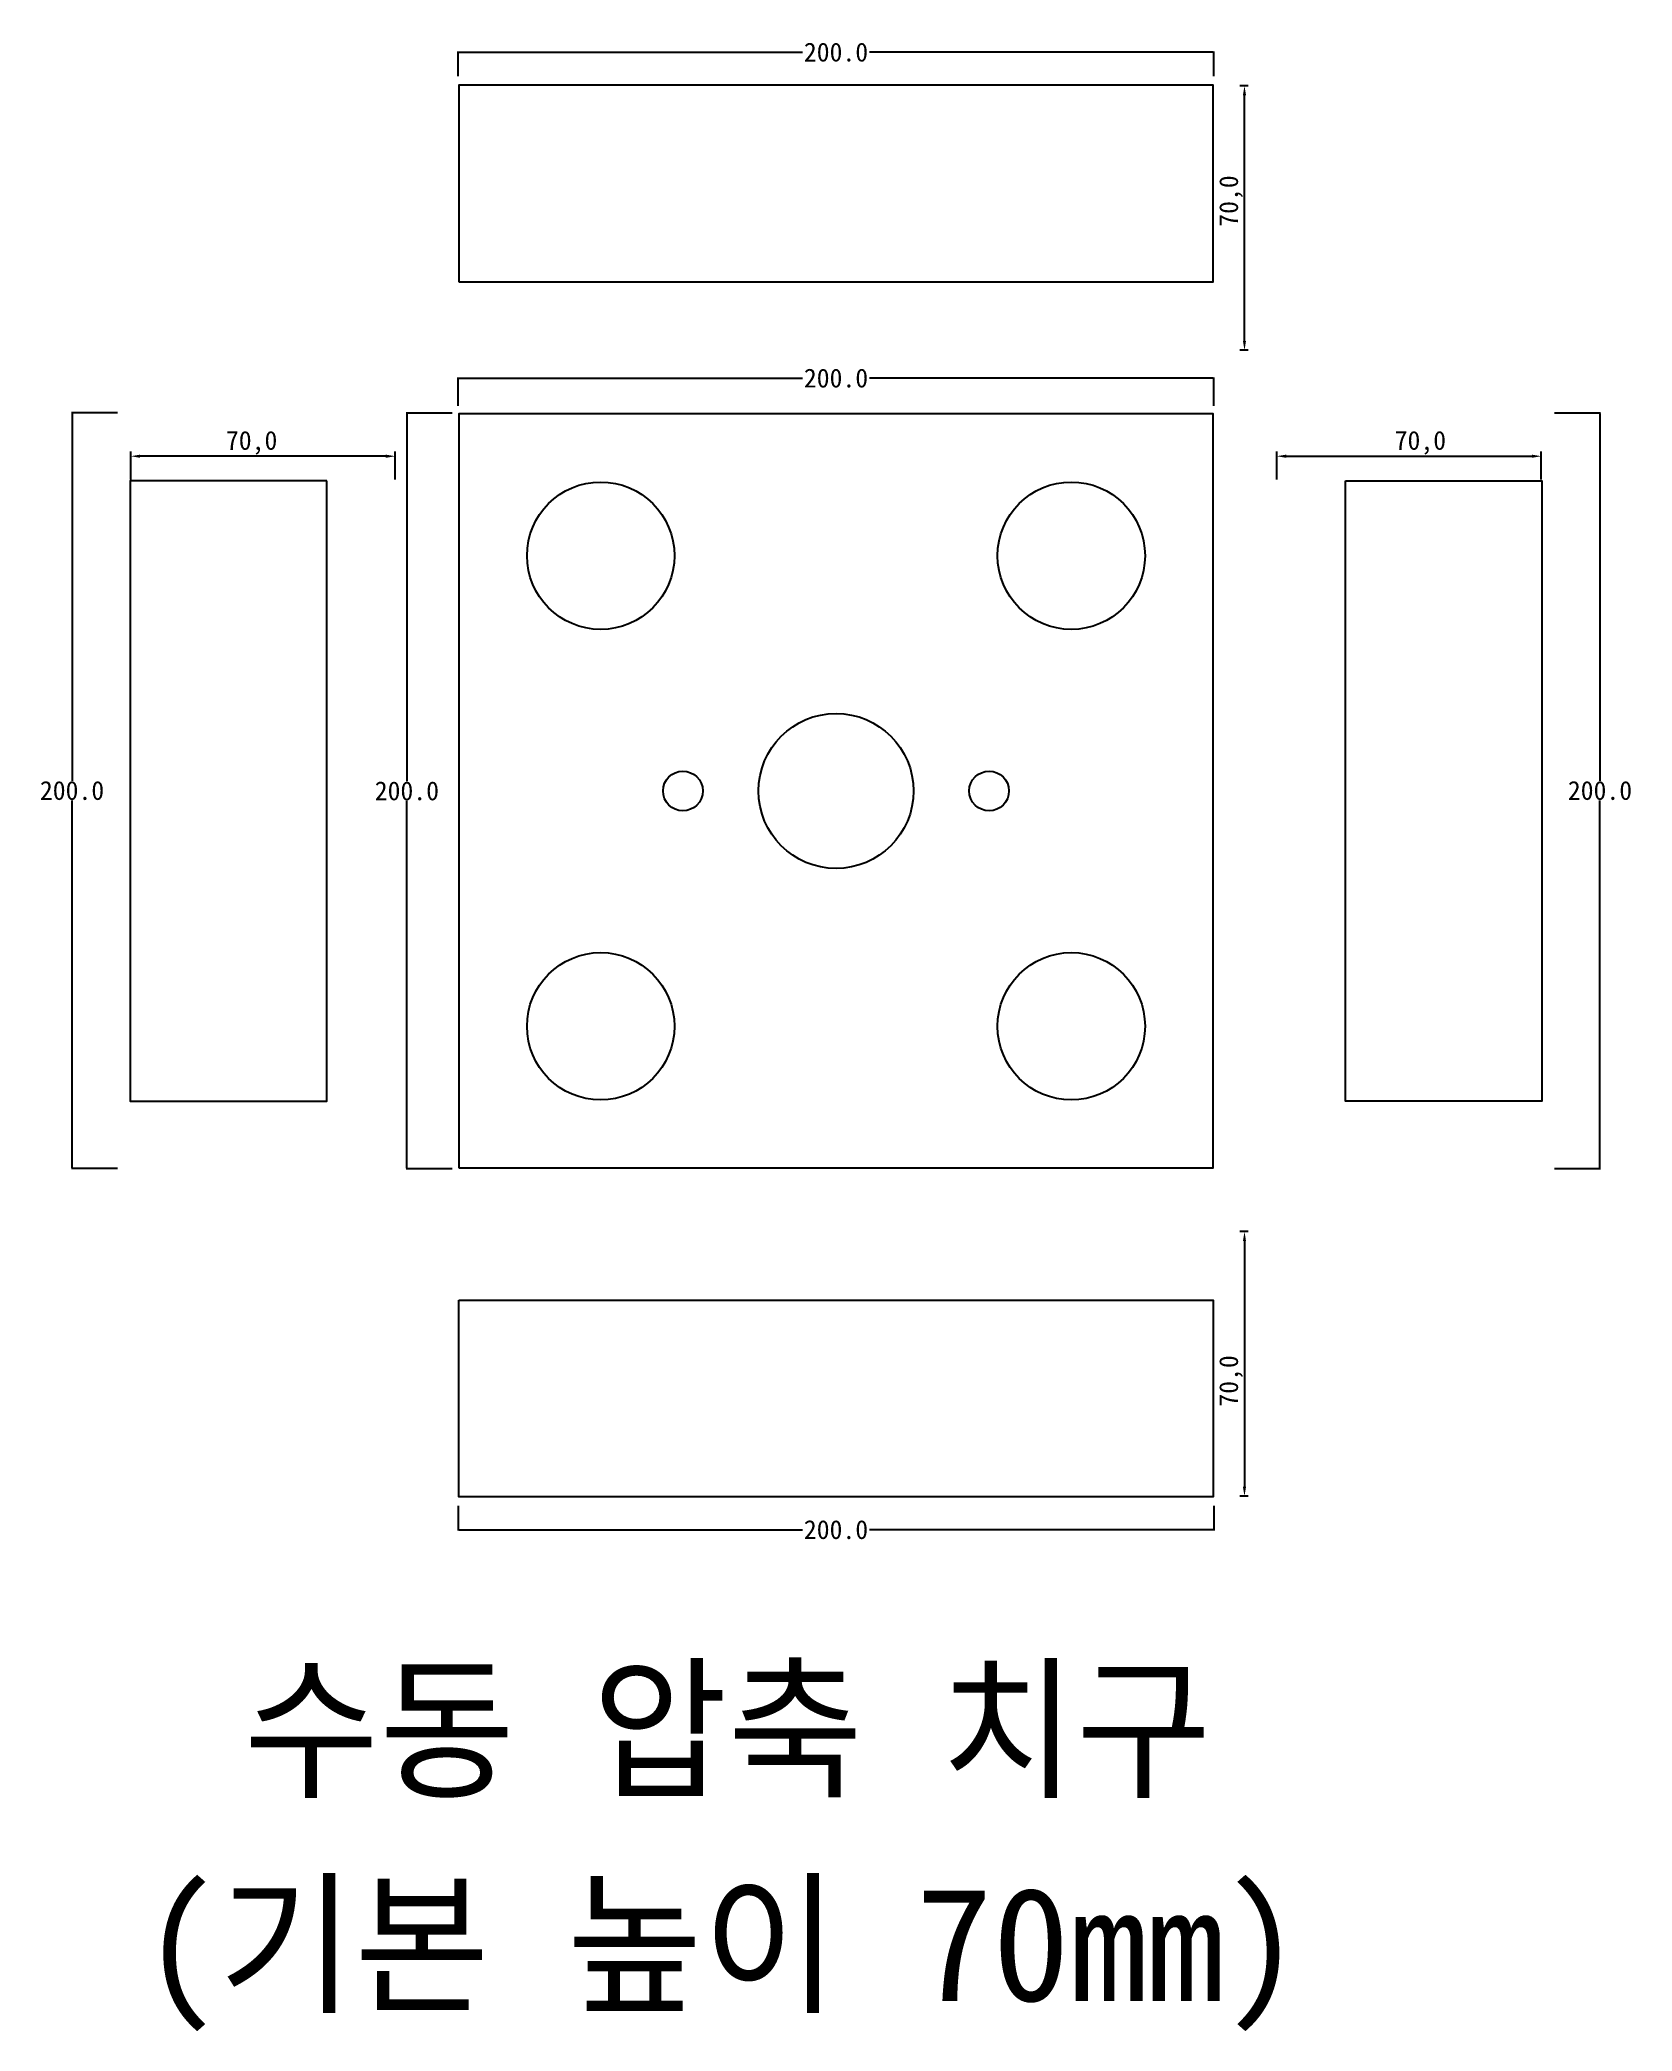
# Model space of a CAD drawing. Header units: millimetres. Extents: x 530 to 951, y 221 to 748.
import ezdxf

# ---------------------------------------------------------------- set-up
doc = ezdxf.new("R2010")
doc.units = ezdxf.units.MM
for name, color, linetype in [('TEXT', 7, 'Continuous'), ('볼트 구멍', 7, 'Continuous'), ('치구', 7, 'Continuous'), ('치수', 7, 'Continuous')]:
    doc.layers.add(name, color=color, linetype=linetype)
doc.dimstyles.new('ISO-25', dxfattribs={"dimtxt": 2.5, "dimasz": 2.5, "dimexe": 1.25, "dimexo": 0.625, "dimtad": 1, "dimtxsty": 'Standard', "dimcen": 2.5, "dimadec": 0, "dimazin": 0, "dimtfac": 1, "dimtmove": 0, "dimatfit": 3, "dimfxl": 0, "dimarcsym": 0})
doc.dimstyles.get("Standard").update_dxf_attribs({"dimtxt": 7, "dimasz": 0.18, "dimexe": 0.18, "dimexo": 0.0625, "dimgap": 0.09, "dimtad": 0, "dimtih": 1, "dimtoh": 1, "dimdec": 1, "dimzin": 0, "dimdsep": 46, "dimtxsty": 'Standard', "dimcen": 0.09, "dimadec": 0, "dimazin": 0, "dimtfac": 1, "dimtdec": 1, "dimtofl": 0, "dimtmove": 0, "dimatfit": 3, "dimfxl": 0, "dimtolj": 1, "dimtzin": 0, "dimarcsym": 0})

# ---------------------------------------------------------------- blocks, each defined once
blk = doc.blocks.new('*D12')
at = {"layer": 'Defpoints', "color": 0}
for p in [(640.14, 359.8), (840.14, 359.8), (840.14, 353.41)]:
    blk.add_point(p, dxfattribs=at)
at = {"layer": '치수', "color": 0, "lineweight": -2}
for p, q in [((640.14, 359.74), (640.14, 353.23)), ((840.14, 359.74), (840.14, 353.23)), ((640.32, 353.41), (731.3, 353.41)), ((839.96, 353.41), (748.98, 353.41))]:
    blk.add_line(p, q, dxfattribs=at)
at = {"layer": '치수', "color": 0}
for points in [[(640.32, 353.44), (640.32, 353.38), (640.14, 353.41)], [(839.96, 353.44), (839.96, 353.38), (840.14, 353.41)]]:
    blk.add_solid(points, dxfattribs=at)
at = {"layer": '치수', "color": 0, "insert": (740.14, 353.41), "char_height": 5, "attachment_point": 5}
blk.add_mtext('\\A1;200.0', dxfattribs=at)
blk = doc.blocks.new('*D13')
at = {"layer": 'Defpoints', "color": 0}
for p in [(840.14, 658.1), (640.14, 650.7), (840.14, 650.7)]:
    blk.add_point(p, dxfattribs=at)
at = {"layer": '치수', "color": 0, "lineweight": -2}
for p, q in [((640.14, 650.77), (640.14, 658.28)), ((640.32, 658.1), (731.3, 658.1)), ((839.96, 658.1), (748.98, 658.1)), ((840.14, 650.77), (840.14, 658.28))]:
    blk.add_line(p, q, dxfattribs=at)
at = {"layer": '치수', "color": 0}
for points in [[(640.32, 658.13), (640.32, 658.07), (640.14, 658.1)], [(839.96, 658.13), (839.96, 658.07), (840.14, 658.1)]]:
    blk.add_solid(points, dxfattribs=at)
at = {"layer": '치수', "color": 0, "insert": (740.14, 658.1), "char_height": 5, "attachment_point": 5}
blk.add_mtext('\\A1;200.0', dxfattribs=at)
blk = doc.blocks.new('*D14')
at = {"layer": 'Defpoints', "color": 0}
for p in [(840.14, 744.35), (640.14, 737.95), (840.14, 737.95)]:
    blk.add_point(p, dxfattribs=at)
at = {"layer": '치수', "color": 0, "lineweight": -2}
for p, q in [((640.14, 738.02), (640.14, 744.53)), ((640.32, 744.35), (731.3, 744.35)), ((839.96, 744.35), (748.98, 744.35)), ((840.14, 738.02), (840.14, 744.53))]:
    blk.add_line(p, q, dxfattribs=at)
at = {"layer": '치수', "color": 0}
for points in [[(640.32, 744.38), (640.32, 744.32), (640.14, 744.35)], [(839.96, 744.38), (839.96, 744.32), (840.14, 744.35)]]:
    blk.add_solid(points, dxfattribs=at)
at = {"layer": '치수', "color": 0, "insert": (740.14, 744.35), "char_height": 5, "attachment_point": 5}
blk.add_mtext('\\A1;200.0', dxfattribs=at)
blk = doc.blocks.new('*D15')
at = {"layer": 'Defpoints', "color": 0}
for p in [(550.09, 648.98), (538.02, 448.98), (550.09, 448.98)]:
    blk.add_point(p, dxfattribs=at)
at = {"layer": '치수', "color": 0, "lineweight": -2}
for p, q in [((550.03, 648.98), (537.84, 648.98)), ((538.02, 648.8), (538.02, 551.57)), ((538.02, 449.16), (538.02, 546.39)), ((550.03, 448.98), (537.84, 448.98))]:
    blk.add_line(p, q, dxfattribs=at)
at = {"layer": '치수', "color": 0}
for points in [[(537.99, 648.8), (538.05, 648.8), (538.02, 648.98)], [(537.99, 449.16), (538.05, 449.16), (538.02, 448.98)]]:
    blk.add_solid(points, dxfattribs=at)
at = {"layer": '치수', "color": 0, "insert": (538.02, 548.98), "char_height": 5, "attachment_point": 5}
blk.add_mtext('\\A1;200.0', dxfattribs=at)
blk = doc.blocks.new('*D16')
at = {"layer": 'Defpoints', "color": 0}
for p in [(638.68, 648.88), (626.61, 448.88), (638.68, 448.88)]:
    blk.add_point(p, dxfattribs=at)
at = {"layer": '치수', "color": 0, "lineweight": -2}
for p, q in [((638.62, 648.88), (626.43, 648.88)), ((626.61, 648.7), (626.61, 551.47)), ((626.61, 449.06), (626.61, 546.29)), ((638.62, 448.88), (626.43, 448.88))]:
    blk.add_line(p, q, dxfattribs=at)
at = {"layer": '치수', "color": 0}
for points in [[(626.58, 648.7), (626.64, 648.7), (626.61, 648.88)], [(626.58, 449.06), (626.64, 449.06), (626.61, 448.88)]]:
    blk.add_solid(points, dxfattribs=at)
at = {"layer": '치수', "color": 0, "insert": (626.61, 548.88), "char_height": 5, "attachment_point": 5}
blk.add_mtext('\\A1;200.0', dxfattribs=at)
blk = doc.blocks.new('*D17')
at = {"layer": 'Defpoints', "color": 0}
for p in [(553.54, 637.46), (553.54, 630.68), (623.54, 630.68)]:
    blk.add_point(p, dxfattribs=at)
at = {"layer": '치수', "color": 0, "lineweight": -2}
for p, q in [((553.54, 631.3), (553.54, 638.71)), ((623.54, 631.3), (623.54, 638.71)), ((621.04, 637.46), (556.04, 637.46))]:
    blk.add_line(p, q, dxfattribs=at)
at = {"layer": '치수', "color": 0}
for points in [[(556.04, 637.87), (556.04, 637.04), (553.54, 637.46)], [(621.04, 637.87), (621.04, 637.04), (623.54, 637.46)]]:
    blk.add_solid(points, dxfattribs=at)
at = {"layer": '치수', "color": 0, "insert": (585.54, 641), "char_height": 5, "attachment_point": 5}
blk.add_mtext('70,0', dxfattribs=at)
blk = doc.blocks.new('*D18')
at = {"layer": 'Defpoints', "color": 0}
for p in [(930.19, 648.98), (930.19, 448.98), (942.26, 448.98)]:
    blk.add_point(p, dxfattribs=at)
at = {"layer": '치수', "color": 0, "lineweight": -2}
for p, q in [((930.25, 648.98), (942.44, 648.98)), ((942.26, 648.8), (942.26, 551.57)), ((942.26, 449.16), (942.26, 546.39)), ((930.25, 448.98), (942.44, 448.98))]:
    blk.add_line(p, q, dxfattribs=at)
at = {"layer": '치수', "color": 0}
for points in [[(942.23, 648.8), (942.29, 648.8), (942.26, 648.98)], [(942.23, 449.16), (942.29, 449.16), (942.26, 448.98)]]:
    blk.add_solid(points, dxfattribs=at)
at = {"layer": '치수', "color": 0, "insert": (942.26, 548.98), "char_height": 5, "attachment_point": 5}
blk.add_mtext('\\A1;200.0', dxfattribs=at)
blk = doc.blocks.new('*D19')
at = {"layer": 'Defpoints', "color": 0}
for p in [(849.82, 432.28), (848.21, 362.28), (849.82, 362.28)]:
    blk.add_point(p, dxfattribs=at)
at = {"layer": '치수', "color": 0, "lineweight": -2}
for p, q in [((849.19, 432.28), (846.96, 432.28)), ((848.21, 429.78), (848.21, 364.78)), ((849.19, 362.28), (846.96, 362.28))]:
    blk.add_line(p, q, dxfattribs=at)
at = {"layer": '치수', "color": 0}
for points in [[(847.79, 429.78), (848.62, 429.78), (848.21, 432.28)], [(847.79, 364.78), (848.62, 364.78), (848.21, 362.28)]]:
    blk.add_solid(points, dxfattribs=at)
at = {"layer": '치수', "color": 0, "insert": (844.66, 392.78), "char_height": 5, "attachment_point": 5, "rotation": 90}
blk.add_mtext('70,0', dxfattribs=at)
blk = doc.blocks.new('*D20')
at = {"layer": 'Defpoints', "color": 0}
for p in [(926.74, 637.46), (856.74, 630.68), (926.74, 630.68)]:
    blk.add_point(p, dxfattribs=at)
at = {"layer": '치수', "color": 0, "lineweight": -2}
for p, q in [((856.74, 631.3), (856.74, 638.71)), ((926.74, 631.3), (926.74, 638.71)), ((859.24, 637.46), (924.24, 637.46))]:
    blk.add_line(p, q, dxfattribs=at)
at = {"layer": '치수', "color": 0}
for points in [[(859.24, 637.87), (859.24, 637.04), (856.74, 637.46)], [(924.24, 637.87), (924.24, 637.04), (926.74, 637.46)]]:
    blk.add_solid(points, dxfattribs=at)
at = {"layer": '치수', "color": 0, "insert": (894.74, 641), "char_height": 5, "attachment_point": 5}
blk.add_mtext('70,0', dxfattribs=at)
blk = doc.blocks.new('*D21')
at = {"layer": 'Defpoints', "color": 0}
for p in [(848.21, 735.48), (849.82, 735.48), (849.82, 665.48)]:
    blk.add_point(p, dxfattribs=at)
at = {"layer": '치수', "color": 0, "lineweight": -2}
for p, q in [((849.19, 735.48), (846.96, 735.48)), ((848.21, 667.98), (848.21, 732.98)), ((849.19, 665.48), (846.96, 665.48))]:
    blk.add_line(p, q, dxfattribs=at)
at = {"layer": '치수', "color": 0}
for points in [[(847.79, 732.98), (848.62, 732.98), (848.21, 735.48)], [(847.79, 667.98), (848.62, 667.98), (848.21, 665.48)]]:
    blk.add_solid(points, dxfattribs=at)
at = {"layer": '치수', "color": 0, "insert": (844.66, 704.98), "char_height": 5, "attachment_point": 5, "rotation": 90}
blk.add_mtext('70,0', dxfattribs=at)

msp = doc.modelspace()

# ---------------------------------------------------------------- linework, layer by layer
at = {"layer": '볼트 구멍', "color": 3}
for centre, radius in [((740.14, 548.88), 20.5), ((699.64, 548.88), 5.25), ((780.64, 548.88), 5.25)]:
    msp.add_circle(centre, radius, dxfattribs=at)
at = {"layer": '치구'}
for points in [[(640.39, 683.63), (839.89, 683.63), (839.89, 735.63), (640.39, 735.63)], [(640.39, 449.13), (839.89, 449.13), (839.89, 648.63), (640.39, 648.63)], [(605.39, 630.98), (553.39, 630.98), (553.39, 466.78), (605.39, 466.78)], [(874.89, 630.98), (926.89, 630.98), (926.89, 466.78), (874.89, 466.78)], [(640.39, 414.13), (839.89, 414.13), (839.89, 362.13), (640.39, 362.13)]]:
    msp.add_lwpolyline(points, close=True, dxfattribs=at)
for centre in [(677.89, 611.13), (802.39, 611.13), (677.89, 486.63), (802.39, 486.63)]:
    msp.add_circle(centre, 19.5, dxfattribs=at)

# ---------------------------------------------------------------- texts
at = {"layer": 'TEXT', "color": 3}
for s, p in [('수동 압축 치구', (583.42, 285.65)), (' (기본 높이 70mm)', (535.99, 228.73))]:
    msp.add_text(s, height=30, dxfattribs=at).set_placement(p)

# ---------------------------------------------------------------- dimensions: what is measured, and where the dimension line sits
at = {"layer": '치수', "color": 4}
for base, p1, p2, dimstyle, override, picture, middle in [((840.14, 744.35), (640.14, 737.95), (840.14, 737.95), 'Standard', {"dimtxt": 5}, '*D14', (740.14, 744.35)), ((926.74, 637.46), (856.74, 630.68), (926.74, 630.68), 'ISO-25', {"dimtxt": 5, "dimdec": 1, "dimzin": 0, "dimtdec": 1}, '*D20', (894.74, 637.46)), ((840.14, 353.41), (640.14, 359.8), (840.14, 359.8), 'Standard', {"dimtxt": 5}, '*D12', (740.14, 353.41))]:
    dim = msp.add_linear_dim(base=base, p1=p1, p2=p2, dimstyle=dimstyle, override=override, dxfattribs=at)
    dim.commit()
    dim.dimension.update_dxf_attribs({"geometry": picture, "text_midpoint": middle, "dimtype": 160})
for base, p1, p2, angle, picture, middle in [((848.21, 735.48), (849.82, 665.48), (849.82, 735.48), 90, '*D21', (848.21, 704.98)), ((553.54, 637.46), (623.54, 630.68), (553.54, 630.68), 180, '*D17', (585.54, 637.46)), ((848.21, 362.28), (849.82, 432.28), (849.82, 362.28), 270, '*D19', (848.21, 392.78))]:
    dim = msp.add_linear_dim(base=base, p1=p1, p2=p2, angle=angle, dimstyle='ISO-25', override={"dimtxt": 5, "dimdec": 1, "dimzin": 0, "dimtdec": 1}, dxfattribs=at)
    dim.commit()
    dim.dimension.update_dxf_attribs({"geometry": picture, "text_midpoint": middle, "dimtype": 160})
dim = msp.add_linear_dim(base=(840.14, 658.1), p1=(640.14, 650.7), p2=(840.14, 650.7), dimstyle='Standard', override={"dimtxt": 5}, dxfattribs=at)
dim.commit()
dim.dimension.update_dxf_attribs({"geometry": '*D13', "text_midpoint": (740.14, 658.1)})
for base, p1, p2, picture, middle in [((538.02, 448.98), (550.09, 648.98), (550.09, 448.98), '*D15', (538.02, 548.98)), ((626.61, 448.88), (638.68, 648.88), (638.68, 448.88), '*D16', (626.61, 548.88)), ((942.26, 448.98), (930.19, 648.98), (930.19, 448.98), '*D18', (942.26, 548.98))]:
    dim = msp.add_linear_dim(base=base, p1=p1, p2=p2, angle=90, dimstyle='Standard', override={"dimtxt": 5}, dxfattribs=at)
    dim.commit()
    dim.dimension.update_dxf_attribs({"geometry": picture, "text_midpoint": middle})

doc.saveas('drawing.dxf')
